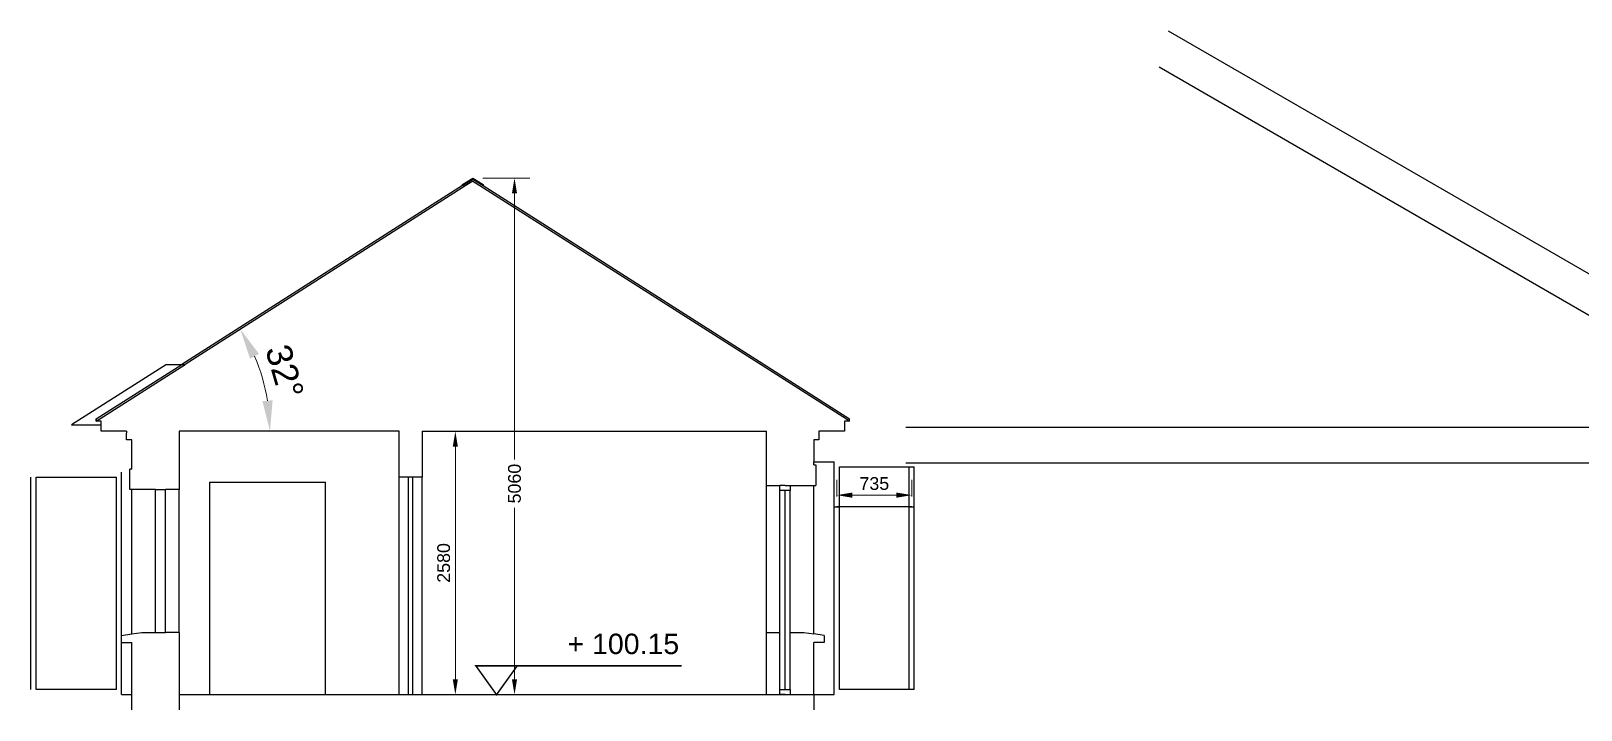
# Model space of a CAD drawing. Header units: inches. Extents: x -48459 to 205009, y 10398 to 54474.
# Drawn here: x -48459 to -33266, y 47824 to 54474 of the extents above; entities that cross this region are included whole.
import ezdxf

# ---------------------------------------------------------------- set-up
doc = ezdxf.new("R2010")
doc.units = ezdxf.units.IN
doc.header["$MEASUREMENT"] = 0
for name, color, linetype in [('AR-CONC-LINTEL', 8, 'Continuous'), ('AR-ELEV2', 8, 'Continuous'), ('AR-GROUND LINE', 3, 'Continuous'), ('AR-SECTION', 5, 'Continuous'), ('AR-WINDOW', 4, 'Continuous'), ('ARQ-Pavment HATCH', 9, 'Continuous'), ('PS-TITLEBLOCK', 5, 'Continuous'), ('PS_ELEVATION', 5, 'Continuous')]:
    doc.layers.add(name, color=color, linetype=linetype)
doc.styles.add('MS_1.100_2.5mm', font='arial.ttf', dxfattribs={"height": 250})
doc.styles.add('MS_1.50_2.5mm', font='arial.ttf', dxfattribs={"height": 125})
doc.styles.add('QSS', font='arial.ttf')
doc.dimstyles.new('MS_1.100_2.5mm', dxfattribs={"dimtxt": 250, "dimasz": 300, "dimexe": 300, "dimexo": 200, "dimgap": 100, "dimtad": 1, "dimtoh": 1, "dimdec": 0, "dimdsep": 46, "dimtxsty": 'MS_1.100_2.5mm', "dimcen": 150, "dimclrd": 256, "dimclre": 256, "dimclrt": 4, "dimadec": 0, "dimazin": 0, "dimtfac": 1, "dimtdec": 0, "dimtix": 1, "dimtmove": 2, "dimatfit": 2, "dimfxl": 1, "dimlwd": 18, "dimlwe": 18, "dimarcsym": 0})
doc.dimstyles.new('MS_1.50_2.5mm', dxfattribs={"dimtxt": 125, "dimasz": 150, "dimexe": 150, "dimexo": 100, "dimgap": 50, "dimtad": 1, "dimtoh": 1, "dimdec": 0, "dimdsep": 46, "dimtxsty": 'MS_1.50_2.5mm', "dimcen": 150, "dimclre": 256, "dimclrt": 4, "dimadec": 0, "dimazin": 0, "dimtfac": 1, "dimtdec": 0, "dimtix": 1, "dimtmove": 2, "dimatfit": 2, "dimfxl": 1, "dimlwd": 18, "dimlwe": 18, "dimarcsym": 0})

# ---------------------------------------------------------------- blocks, each defined once
blk = doc.blocks.new('*D169')
at = {"layer": 'ARQ-Pavment HATCH', "lineweight": 18, "transparency": 16777216}
for p, q in [((276680, 104801), (277139, 104801)), ((276680, 99741), (277139, 99741))]:
    blk.add_line(p, q, dxfattribs=at)
at = {"layer": 'ARQ-Pavment HATCH', "color": 0, "lineweight": 18, "transparency": 16777216}
for p, q in [((276989, 104651), (276989, 102045)), ((276989, 99891), (276989, 101572))]:
    blk.add_line(p, q, dxfattribs=at)
at = {"layer": 'ARQ-Pavment HATCH', "color": 0, "transparency": 16777216}
for points in [[(276964, 104651), (277014, 104651), (276989, 104801)], [(276964, 99891), (277014, 99891), (276989, 99741)]]:
    blk.add_solid(points, dxfattribs=at)
at = {"layer": 'Defpoints', "color": 0, "transparency": 16777216}
for p in [(276580, 104801), (276580, 99741), (276989, 99741)]:
    blk.add_point(p, dxfattribs=at)
at = {"layer": 'ARQ-Pavment HATCH', "color": 4, "transparency": 16777216, "insert": (276989, 101808), "char_height": 125, "attachment_point": 5, "rotation": 90, "style": 'MS_1.50_2.5mm'}
blk.add_mtext('5060', dxfattribs=at)
blk = doc.blocks.new('*D170')
at = {"layer": 'ARQ-Pavment HATCH', "lineweight": 18, "transparency": 16777216}
for p, q in [((276184, 102321), (276559, 102321)), ((276184, 99741), (276559, 99741))]:
    blk.add_line(p, q, dxfattribs=at)
at = {"layer": 'ARQ-Pavment HATCH', "color": 0, "lineweight": 18, "transparency": 16777216}
blk.add_line((276409, 102171), (276409, 99891), dxfattribs=at)
at = {"layer": 'ARQ-Pavment HATCH', "color": 0, "transparency": 16777216}
for points in [[(276384, 102171), (276434, 102171), (276409, 102321)], [(276384, 99891), (276434, 99891), (276409, 99741)]]:
    blk.add_solid(points, dxfattribs=at)
at = {"layer": 'Defpoints', "color": 0, "transparency": 16777216}
for p in [(276084, 102321), (276084, 99741), (276409, 99741)]:
    blk.add_point(p, dxfattribs=at)
at = {"layer": 'ARQ-Pavment HATCH', "color": 4, "transparency": 16777216, "insert": (276295, 101031), "char_height": 125, "attachment_point": 5, "rotation": 90, "style": 'MS_1.50_2.5mm'}
blk.add_mtext('2580', dxfattribs=at)
blk = doc.blocks.new('*D171')
at = {"layer": 'ARQ-Pavment HATCH', "lineweight": 18, "transparency": 16777216}
for p, q in [((280149, 101681), (280149, 101845)), ((280883, 101681), (280883, 101845))]:
    blk.add_line(p, q, dxfattribs=at)
at = {"layer": 'ARQ-Pavment HATCH', "color": 0, "lineweight": 18, "transparency": 16777216}
blk.add_line((280299, 101695), (280733, 101695), dxfattribs=at)
at = {"layer": 'ARQ-Pavment HATCH', "color": 0, "transparency": 16777216}
for points in [[(280299, 101720), (280299, 101670), (280149, 101695)], [(280733, 101720), (280733, 101670), (280883, 101695)]]:
    blk.add_solid(points, dxfattribs=at)
at = {"layer": 'Defpoints', "color": 0, "transparency": 16777216}
for p in [(280883, 101695), (280149, 101581), (280883, 101581)]:
    blk.add_point(p, dxfattribs=at)
at = {"layer": 'ARQ-Pavment HATCH', "color": 4, "transparency": 16777216, "insert": (280516, 101808), "char_height": 125, "attachment_point": 5, "style": 'MS_1.50_2.5mm'}
blk.add_mtext('735', dxfattribs=at)
blk = doc.blocks.new('*D172')
at = {"layer": 'Defpoints', "lineweight": 18, "transparency": 16777216}
blk.add_arc((272730, 102321), 1862, 9.2411, 23.2277, dxfattribs=at)
at = {"layer": 'Defpoints', "color": 0, "transparency": 16777216}
for p in [(276511, 104726), (273759, 102976), (274559, 102670), (273702, 102321), (275859, 102321)]:
    blk.add_point(p, dxfattribs=at)
at = {"layer": 'Defpoints', "transparency": 16777216}
for points in [[(274397, 103032), (274485, 103078), (274301, 103320)], [(274618, 102624), (274518, 102616), (274592, 102321)]]:
    blk.add_solid(points, dxfattribs=at)
at = {"layer": 'Defpoints', "color": 4, "transparency": 16777216, "insert": (274736, 102905), "char_height": 250, "attachment_point": 5, "rotation": 286.2344, "style": 'MS_1.100_2.5mm'}
blk.add_mtext('32°', dxfattribs=at)
blk = doc.blocks.new('A$Cf3c51dfd')
at = {"layer": 'AR-ELEV2'}
for p, q in [((1381.7, 200), (1381.7, 2280)), ((1431.7, 2280), (2219.2, 2280)), ((1431.7, 200), (1431.7, 2280)), ((2219.2, 200), (2219.2, 2280)), ((2269.2, 730), (2269.2, 2330)), ((4990.6, 150), (4990.6, 2280)), ((5215.6, 150), (5215.6, 2280)), ((9055.6, 2430), (9255.6, 2430)), ((9255.6, 150), (9255.6, 2430)), ((9305.6, 2380), (9990.1, 2380)), ((9305.6, 200), (9305.6, 2380)), ((9990.1, 2380), (10040.1, 2380)), ((9990.1, 200), (9990.1, 2380)), ((10040.1, 200), (10040.1, 2380)), ((2369.2, 745), (2369.2, 2160)), ((2834.2, 760), (2834.2, 2160)), ((3134.2, 2230), (3715.4, 2230)), ((3134.2, 1360), (3134.2, 2230)), ((3715.4, 2230), (3765.4, 2230)), ((3765.4, 2230), (4269.2, 2230)), ((4269.2, 150), (4269.2, 2230)), ((8590.6, 760), (8590.6, 2200)), ((9055.6, 745), (9055.6, 2200)), ((3134.2, 1310), (3134.2, 1360)), ((3134.2, 150), (3134.2, 1310)), ((8590.6, 150), (8590.6, 760)), ((8590.6, 760), (8723.1, 760)), ((8823.1, 760), (8955.6, 760)), ((8955.6, 760), (9055.6, 745)), ((2269.2, 150), (2269.2, 660)), ((9155.6, 730), (9055.6, 745)), ((9055.6, 150), (9055.6, 660)), ((9155.6, 660), (9055.6, 660)), ((9155.6, 730), (9155.6, 660)), ((2219.2, 200), (1431.7, 200)), ((9990.1, 200), (9305.6, 200)), ((10040.1, 200), (9990.1, 200)), ((2269.2, 150), (2369.2, 150)), ((9055.6, 150), (9255.6, 150))]:
    blk.add_line(p, q, dxfattribs=at)
at = {"layer": 'AR-GROUND LINE'}
for p, q in [((2834.2, 150), (9055.6, 150)), ((2834.2, 150), (2834.2, 0)), ((9055.6, 150), (9055.6, 0))]:
    blk.add_line(p, q, dxfattribs=at)
at = {"layer": 'AR-SECTION'}
for p, q in [((5611.1, 5145.6), (5712.4, 5210)), ((5611.1, 5135.6), (5712.4, 5200)), ((5712.4, 5180), (5642.6, 5135.6)), ((5712.4, 5210), (5813.6, 5145.6)), ((5712.4, 5200), (5813.6, 5135.6)), ((5712.4, 5180), (5782.2, 5135.6)), ((5611.1, 5135.6), (2860, 3385)), ((5642.6, 5135.6), (2891.4, 3385)), ((5611.1, 5135.6), (5611.1, 5145.6)), ((5782.2, 5135.6), (9374.1, 2850)), ((5813.6, 5145.6), (5813.6, 5135.6)), ((5813.6, 5135.6), (9405.6, 2850)), ((2710, 3385), (1777.8, 2791.8)), ((2019.2, 2830), (2891.4, 3385)), ((2019.2, 2850), (2860, 3385)), ((2710, 3385), (2860, 3385)), ((2860, 3385), (2891.4, 3385)), ((1777.8, 2791.8), (2069.2, 2791.8)), ((2019.2, 2830), (2019.2, 2850)), ((2019.2, 2850), (2019.2, 2830)), ((2069.2, 2830), (2019.2, 2830)), ((2069.2, 2791.8), (2069.2, 2830)), ((2069.2, 2730), (2069.2, 2791.8)), ((9355.6, 2830), (9355.6, 2730)), ((9405.6, 2830), (9355.6, 2830)), ((9374.1, 2850), (9405.6, 2830)), ((9405.6, 2830), (9405.6, 2850)), ((2319.2, 2730), (2069.2, 2730)), ((2319.2, 2730), (2319.2, 2712.7)), ((2319.2, 2647.5), (2319.2, 2712.7)), ((2369.2, 2647.5), (2319.2, 2647.5)), ((2369.2, 2360), (2369.2, 2647.5)), ((4990.6, 2730), (2834.2, 2730)), ((2834.2, 2730), (2834.2, 2160)), ((4990.6, 2280), (4990.6, 2730)), ((5215.6, 2730), (5215.6, 2647.5)), ((5215.6, 2730), (8590.6, 2730)), ((5215.6, 2647.5), (5215.6, 2280)), ((8590.6, 2200), (8590.6, 2730)), ((9105.6, 2647.5), (9055.6, 2647.5)), ((9055.6, 2647.5), (9055.6, 2430)), ((9105.6, 2730), (9105.6, 2647.5)), ((9355.6, 2730), (9105.6, 2730)), ((2349.2, 2160), (2349.2, 2360)), ((2369.2, 2360), (2349.2, 2360)), ((5215.6, 2280), (4990.6, 2280)), ((5083.1, 150), (5083.1, 2280)), ((5123.1, 150), (5123.1, 2280)), ((9055.6, 2400), (9055.6, 2430)), ((9055.6, 2400), (9075.6, 2400)), ((9075.6, 2400), (9075.6, 2200)), ((2369.2, 2160), (2349.2, 2160)), ((2601.7, 2160), (2369.2, 2160)), ((2601.7, 2160), (2649.2, 2160)), ((2649.2, 2160), (2701.7, 2160)), ((2834.2, 2160), (2701.7, 2160)), ((8590.6, 2200), (8723.1, 2200)), ((8775.6, 2200), (8723.1, 2200)), ((8775.6, 2200), (8823.1, 2200)), ((8823.1, 2200), (9055.6, 2200)), ((9055.6, 2200), (9075.6, 2200)), ((2369.2, 745), (2469.2, 760)), ((2469.2, 760), (2601.7, 760)), ((2601.7, 760), (2651.7, 760)), ((2651.7, 760), (2701.7, 760)), ((2834.2, 760), (2701.7, 760)), ((2834.2, 760), (2834.2, 150)), ((2269.2, 730), (2369.2, 745)), ((2269.2, 660), (2269.2, 730)), ((2269.2, 660), (2369.2, 660)), ((2369.2, 0), (2369.2, 660)), ((8773.1, 150), (8723.1, 150)), ((8773.1, 150), (8823.1, 150)), ((9055.6, 150), (9055.6, 0))]:
    blk.add_line(p, q, dxfattribs=at)
at = {"layer": 'AR-WINDOW'}
for p, q in [((2601.7, 760), (2601.7, 2160)), ((2701.7, 760), (2701.7, 2160)), ((8723.1, 2150), (8723.1, 2200)), ((8773.1, 2150), (8723.1, 2150)), ((8723.1, 200), (8723.1, 2150)), ((8773.1, 200), (8773.1, 2150)), ((8823.1, 2150), (8773.1, 2150)), ((8823.1, 2200), (8823.1, 2150)), ((8823.1, 200), (8823.1, 2150)), ((8723.1, 150), (8723.1, 200)), ((8723.1, 200), (8773.1, 200)), ((8773.1, 200), (8823.1, 200)), ((8823.1, 200), (8823.1, 150))]:
    blk.add_line(p, q, dxfattribs=at)
at = {"layer": 'ARQ-Pavment HATCH'}
for p, q in [((9255.6, 1990.6), (9305.6, 1990.6)), ((10015.1, 1990.6), (9280.6, 1990.6)), ((9990.1, 1990.6), (10040.1, 1990.6))]:
    blk.add_line(p, q, dxfattribs=at)
at = {"layer": 'PS-TITLEBLOCK', "linetype": 'Continuous', "const_width": 15}
blk.add_lwpolyline([(6146.8, 431.5), (7759.8, 431.5), (5743, 431.5), (5944.9, 150), (6146.8, 431.5)], dxfattribs=at)
at = {"layer": 'PS_ELEVATION', "color": 0, "insert": (7735.3, 747.5, 41), "char_height": 200, "width": 1997.101, "attachment_point": 3, "style": 'QSS'}
blk.add_mtext('+ 100.15', dxfattribs=at)
at = {"layer": 'ARQ-Pavment HATCH'}
dim = blk.add_linear_dim(base=(6121.5, 150), p1=(5712.4, 5210), p2=(5712.4, 150), angle=90, dimstyle='MS_1.50_2.5mm', dxfattribs=at)
dim.commit()
dim.dimension.update_dxf_attribs({"geometry": '*D169', "text_midpoint": (6121.5, 2217.7), "dimtype": 128, "insert": (-270867.9, -99590.8)})
dim = blk.add_linear_dim(base=(5541, 150), p1=(5215.6, 2730), p2=(5215.6, 150), angle=90, dimstyle='MS_1.50_2.5mm', dxfattribs=at)
dim.commit()
dim.dimension.update_dxf_attribs({"geometry": '*D170', "text_midpoint": (5427.2, 1440), "insert": (-270867.9, -99590.8)})
dim = blk.add_linear_dim(base=(10015.0744356, 2103.7986054), p1=(9280.5744356, 1990.5908805), p2=(10015.0744356, 1990.5908805), dimstyle='MS_1.50_2.5mm', dxfattribs=at)
dim.commit()
dim.dimension.update_dxf_attribs({"geometry": '*D171', "text_midpoint": (9647.8244356, 2217.6628619), "insert": (-270867.943713, -99590.7522308)})
at = {"layer": 'Defpoints'}
dim = blk.add_angular_dim_2l(base=(3691, 3079.6), line1=((5642.6, 5135.6), (2891.4, 3385)), line2=((4990.6, 2730), (2834.2, 2730)), dimstyle='MS_1.100_2.5mm', dxfattribs=at)
dim.commit()
dim.dimension.update_dxf_attribs({"geometry": '*D172', "text_midpoint": (3868.5, 3314.2), "insert": (-270867.9, -99590.8)})

msp = doc.modelspace()

# ---------------------------------------------------------------- linework, layer by layer
at = {"layer": 'AR-SECTION'}
msp.add_line((-30047.7, 50282.7), (-37307.6, 54474.2), dxfattribs=at)
for points in [[(-37401.4, 54124.2), (-31281, 50590.6), (-39884.3, 50590.6)], [(-30674.8, 47974.2), (-30674.8, 50240.6), (-39884.3, 50240.6)]]:
    msp.add_lwpolyline(points, dxfattribs=at)

# ---------------------------------------------------------------- block references
at = {"layer": 'AR-CONC-LINTEL'}
msp.add_blockref('A$Cf3c51dfd', (-49840.6, 47824.2), dxfattribs=at)

doc.saveas('drawing.dxf')
